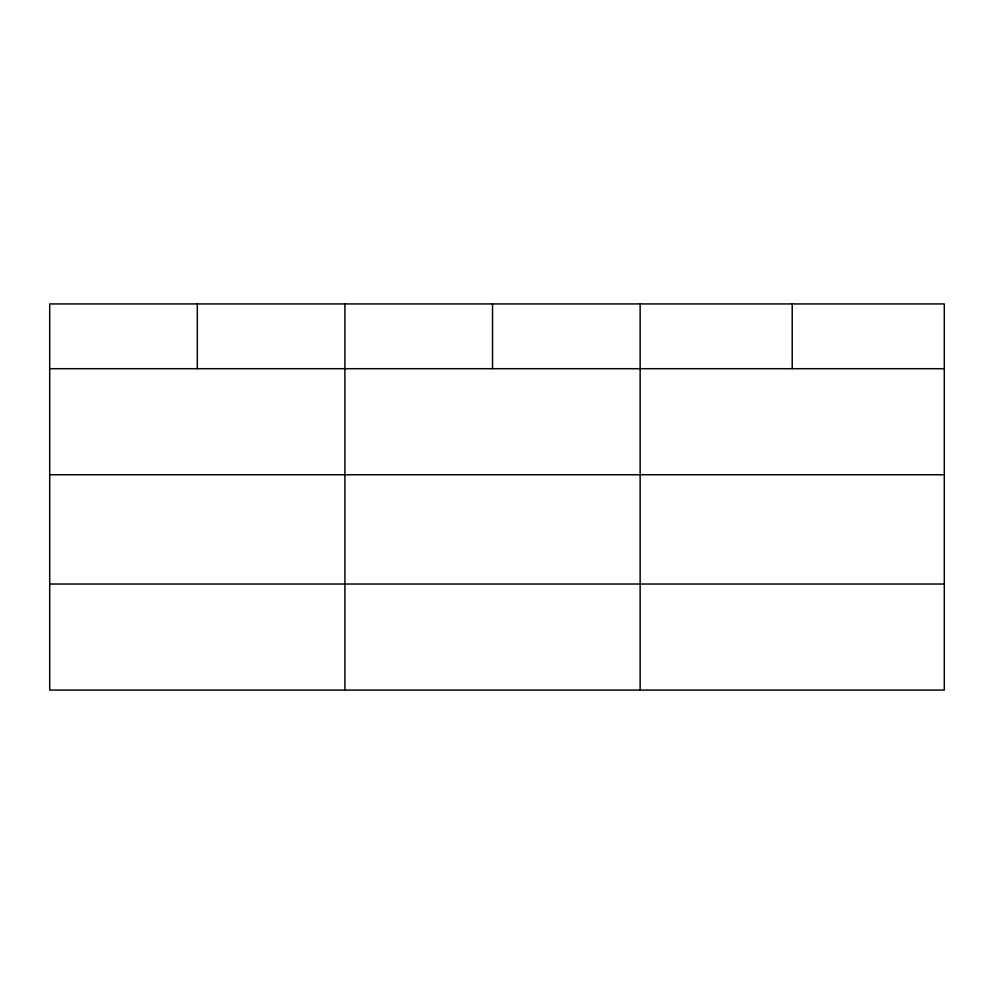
<?xml version="1.0" encoding="UTF-8"?>
<svg xmlns="http://www.w3.org/2000/svg" width="994" height="994" viewBox="0 0 994 994"><rect width="100%" height="100%" fill="white"/><g stroke="black" fill="none" stroke-linecap="round" stroke-linejoin="round"><path stroke-width="1.49" d="M944.3 474.747L944.3 303.928L49.7 303.928L49.7 690.072L944.3 690.072L944.3 474.747L49.7 474.747M49.7 368.699L944.3 368.699M49.7 584.025L944.3 584.025M792.218 303.928L792.218 368.699M640.136 303.928L640.136 690.072M492.527 303.928L492.527 368.699M344.918 303.928L344.918 690.072M197.309 303.928L197.309 368.699"/></g></svg>
